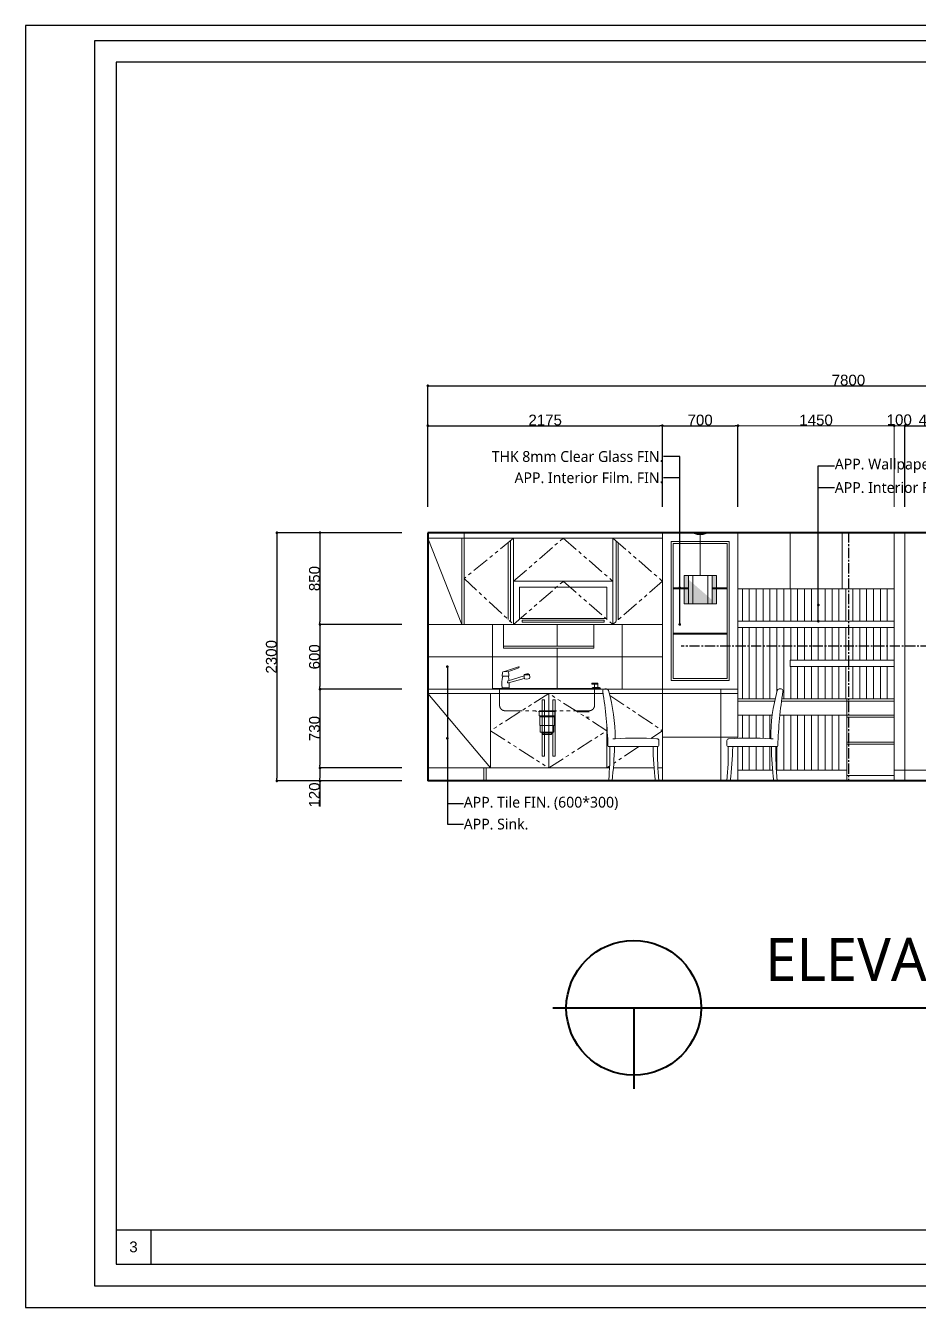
# Model space of a CAD drawing. Header units: millimetres. Extents: x 0 to 16800, y -1 to 11879.
# Drawn here: x 0 to 8288, y -1 to 11879 of the extents above; entities that cross this region are included whole.
import ezdxf
from ezdxf import colors
from ezdxf.entities.mleader import LeaderData, LeaderLine
from ezdxf.math import Vec2, Vec3

# ---------------------------------------------------------------- set-up
doc = ezdxf.new("R2010")
doc.units = ezdxf.units.MM
doc.header["$LTSCALE"] = 5
doc.linetypes.add('CENTER2', pattern=[28.575, 19.05, -3.175, 3.175, -3.175])
doc.linetypes.add('PHANTOM', pattern=[63.5, 31.75, -6.35, 6.35, -6.35, 6.35, -6.35])
for name, color, linetype, lineweight in [('가구', 4, 'Continuous', 20), ('가상선', 6, 'PHANTOM', 20), ('도면명', 3, 'Continuous', 40), ('문자', 3, 'Continuous', 25), ('벽체선', 2, 'Continuous', 40), ('치수', 7, 'Continuous', 20), ('타일', 5, 'Continuous', 9)]:
    doc.layers.add(name, color=color, linetype=linetype, lineweight=lineweight)
doc.layers.add('틀', color=7, linetype='Continuous')
doc.styles.add('h1', font='malgun.ttf', dxfattribs={"height": 100})
doc.styles.add('H2', font='malgun.ttf')
doc.styles.get("Standard").update_dxf_attribs({"font": 'arial.ttf'})
doc.dimstyles.new('h1', dxfattribs={"dimtxt": 100, "dimasz": 25, "dimexe": 1.25, "dimexo": 240, "dimtad": 1, "dimtxsty": 'Standard', "dimblk": 'DOT', "dimcen": 2.5, "dimadec": 0, "dimazin": 0, "dimtfac": 1, "dimtmove": 0, "dimatfit": 3, "dimfxl": 1, "dimarcsym": 0})

# ---------------------------------------------------------------- blocks, each defined once
blk = doc.blocks.new('_Dot')
at = {"color": 0, "linetype": 'ByBlock', "lineweight": -2}
blk.add_line((-0.5, 0), (-1, 0), dxfattribs=at)
at = {"color": 0, "linetype": 'ByBlock', "const_width": 0.5}
blk.add_lwpolyline([(-0.25, 0, 1), (0.25, 0, 1)], format="xyb", close=True, dxfattribs=at)
blk = doc.blocks.new('*D2')
at = {"layer": 'Defpoints', "color": 0, "transparency": 16777216}
for p in [(11530, 8541), (3730, 7179), (11530, 7179)]:
    blk.add_point(p, dxfattribs=at)
at = {"layer": '치수', "color": 0, "lineweight": -2, "transparency": 16777216}
for p, q in [((3730, 7419), (3730, 8543)), ((3755, 8541), (11505, 8541)), ((11530, 7419), (11530, 8543))]:
    blk.add_line(p, q, dxfattribs=at)
at = {"layer": '치수', "color": 0, "lineweight": -2, "transparency": 16777216, "xscale": 25, "yscale": 25, "zscale": 25, "rotation": 180}
blk.add_blockref('_Dot', (3730, 8541), dxfattribs=at)
at = {"layer": '치수', "color": 0, "lineweight": -2, "transparency": 16777216, "xscale": 25, "yscale": 25, "zscale": 25}
blk.add_blockref('_Dot', (11530, 8541), dxfattribs=at)
at = {"layer": '치수', "color": 0, "transparency": 16777216, "insert": (7630, 8593), "char_height": 100, "attachment_point": 5}
blk.add_mtext('7800', dxfattribs=at)
blk = doc.blocks.new('*D3')
at = {"layer": 'Defpoints', "color": 0, "transparency": 16777216}
for p in [(5905, 8171), (3730, 7179), (5905, 7179)]:
    blk.add_point(p, dxfattribs=at)
at = {"layer": '치수', "color": 0, "lineweight": -2, "transparency": 16777216}
for p, q in [((3730, 7419), (3730, 8173)), ((3755, 8171), (5880, 8171)), ((5905, 7419), (5905, 8173))]:
    blk.add_line(p, q, dxfattribs=at)
at = {"layer": '치수', "color": 0, "lineweight": -2, "transparency": 16777216, "xscale": 25, "yscale": 25, "zscale": 25, "rotation": 180}
blk.add_blockref('_Dot', (3730, 8171), dxfattribs=at)
at = {"layer": '치수', "color": 0, "lineweight": -2, "transparency": 16777216, "xscale": 25, "yscale": 25, "zscale": 25}
blk.add_blockref('_Dot', (5905, 8171), dxfattribs=at)
at = {"layer": '치수', "color": 0, "transparency": 16777216, "insert": (4818, 8223), "char_height": 100, "attachment_point": 5}
blk.add_mtext('2175', dxfattribs=at)
blk = doc.blocks.new('*D4')
at = {"layer": 'Defpoints', "color": 0, "transparency": 16777216}
for p in [(6605, 8171), (5905, 7179), (6605, 7179)]:
    blk.add_point(p, dxfattribs=at)
at = {"layer": '치수', "color": 0, "lineweight": -2, "transparency": 16777216}
for p, q in [((5905, 7419), (5905, 8173)), ((5930, 8171), (6580, 8171)), ((6605, 7419), (6605, 8173))]:
    blk.add_line(p, q, dxfattribs=at)
at = {"layer": '치수', "color": 0, "lineweight": -2, "transparency": 16777216, "xscale": 25, "yscale": 25, "zscale": 25, "rotation": 180}
blk.add_blockref('_Dot', (5905, 8171), dxfattribs=at)
at = {"layer": '치수', "color": 0, "lineweight": -2, "transparency": 16777216, "xscale": 25, "yscale": 25, "zscale": 25}
blk.add_blockref('_Dot', (6605, 8171), dxfattribs=at)
at = {"layer": '치수', "color": 0, "transparency": 16777216, "insert": (6255, 8223), "char_height": 100, "attachment_point": 5}
blk.add_mtext('700', dxfattribs=at)
blk = doc.blocks.new('*D6')
at = {"layer": 'Defpoints', "color": 0, "transparency": 16777216}
for p in [(8642, 8171), (8154, 7179), (8642, 7179)]:
    blk.add_point(p, dxfattribs=at)
at = {"layer": '치수', "color": 0, "lineweight": -2, "transparency": 16777216}
for p, q in [((8154, 7419), (8154, 8173)), ((8179, 8171), (8617, 8171)), ((8642, 7419), (8642, 8173))]:
    blk.add_line(p, q, dxfattribs=at)
at = {"layer": '치수', "color": 0, "lineweight": -2, "transparency": 16777216, "xscale": 25, "yscale": 25, "zscale": 25, "rotation": 180}
blk.add_blockref('_Dot', (8154, 8171), dxfattribs=at)
at = {"layer": '치수', "color": 0, "lineweight": -2, "transparency": 16777216, "xscale": 25, "yscale": 25, "zscale": 25}
blk.add_blockref('_Dot', (8642, 8171), dxfattribs=at)
at = {"layer": '치수', "color": 0, "transparency": 16777216, "insert": (8398, 8223), "char_height": 100, "attachment_point": 5}
blk.add_mtext('488', dxfattribs=at)
blk = doc.blocks.new('*D8')
at = {"layer": 'Defpoints', "color": 0, "transparency": 16777216}
for p in [(3730, 7179), (2330, 4879), (3730, 4879)]:
    blk.add_point(p, dxfattribs=at)
at = {"layer": '치수', "color": 0, "lineweight": -2, "transparency": 16777216}
for p, q in [((3490, 7179), (2329, 7179)), ((2330, 7154), (2330, 4904)), ((3490, 4879), (2329, 4879))]:
    blk.add_line(p, q, dxfattribs=at)
at = {"layer": '치수', "color": 0, "lineweight": -2, "transparency": 16777216, "xscale": 25, "yscale": 25, "zscale": 25}
for p, rotation in [((2330, 7179), 90), ((2330, 4879), 270)]:
    blk.add_blockref('_Dot', p, dxfattribs=dict(at, rotation=rotation))
at = {"layer": '치수', "color": 0, "transparency": 16777216, "insert": (2279, 6029), "char_height": 100, "attachment_point": 5, "rotation": 90}
blk.add_mtext('2300', dxfattribs=at)
blk = doc.blocks.new('*D9')
at = {"layer": 'Defpoints', "color": 0, "transparency": 16777216}
for p in [(3730, 7179), (2730, 6329), (3730, 6329)]:
    blk.add_point(p, dxfattribs=at)
at = {"layer": '치수', "color": 0, "lineweight": -2, "transparency": 16777216}
for p, q in [((3490, 7179), (2729, 7179)), ((2730, 7154), (2730, 6354)), ((3490, 6329), (2729, 6329))]:
    blk.add_line(p, q, dxfattribs=at)
at = {"layer": '치수', "color": 0, "lineweight": -2, "transparency": 16777216, "xscale": 25, "yscale": 25, "zscale": 25}
for p, rotation in [((2730, 7179), 90), ((2730, 6329), 270)]:
    blk.add_blockref('_Dot', p, dxfattribs=dict(at, rotation=rotation))
at = {"layer": '치수', "color": 0, "transparency": 16777216, "insert": (2679, 6754), "char_height": 100, "attachment_point": 5, "rotation": 90}
blk.add_mtext('850', dxfattribs=at)
blk = doc.blocks.new('*D10')
at = {"layer": 'Defpoints', "color": 0, "transparency": 16777216}
for p in [(3730, 6329), (2730, 5729), (3730, 5729)]:
    blk.add_point(p, dxfattribs=at)
at = {"layer": '치수', "color": 0, "lineweight": -2, "transparency": 16777216}
for p, q in [((3490, 6329), (2729, 6329)), ((2730, 6304), (2730, 5754)), ((3490, 5729), (2729, 5729))]:
    blk.add_line(p, q, dxfattribs=at)
at = {"layer": '치수', "color": 0, "lineweight": -2, "transparency": 16777216, "xscale": 25, "yscale": 25, "zscale": 25}
for p, rotation in [((2730, 6329), 90), ((2730, 5729), 270)]:
    blk.add_blockref('_Dot', p, dxfattribs=dict(at, rotation=rotation))
at = {"layer": '치수', "color": 0, "transparency": 16777216, "insert": (2679, 6029), "char_height": 100, "attachment_point": 5, "rotation": 90}
blk.add_mtext('600', dxfattribs=at)
blk = doc.blocks.new('*D11')
at = {"layer": 'Defpoints', "color": 0, "transparency": 16777216}
for p in [(3730, 5729), (2730, 4999), (3730, 4999)]:
    blk.add_point(p, dxfattribs=at)
at = {"layer": '치수', "color": 0, "lineweight": -2, "transparency": 16777216}
for p, q in [((3490, 5729), (2729, 5729)), ((2730, 5704), (2730, 5024)), ((3490, 4999), (2729, 4999))]:
    blk.add_line(p, q, dxfattribs=at)
at = {"layer": '치수', "color": 0, "lineweight": -2, "transparency": 16777216, "xscale": 25, "yscale": 25, "zscale": 25}
for p, rotation in [((2730, 5729), 90), ((2730, 4999), 270)]:
    blk.add_blockref('_Dot', p, dxfattribs=dict(at, rotation=rotation))
at = {"layer": '치수', "color": 0, "transparency": 16777216, "insert": (2679, 5364), "char_height": 100, "attachment_point": 5, "rotation": 90}
blk.add_mtext('730', dxfattribs=at)
blk = doc.blocks.new('*D12')
at = {"layer": 'Defpoints', "color": 0, "transparency": 16777216}
for p in [(3730, 4999), (2730, 4879), (3730, 4879)]:
    blk.add_point(p, dxfattribs=at)
at = {"layer": '치수', "color": 0, "lineweight": -2, "transparency": 16777216}
for p, q in [((3490, 4999), (2729, 4999)), ((3490, 4879), (2729, 4879)), ((2730, 4974), (2730, 4904)), ((2730, 4879), (2730, 4642))]:
    blk.add_line(p, q, dxfattribs=at)
at = {"layer": '치수', "color": 0, "lineweight": -2, "transparency": 16777216, "xscale": 25, "yscale": 25, "zscale": 25}
for p, rotation in [((2730, 4999), 90), ((2730, 4879), 270)]:
    blk.add_blockref('_Dot', p, dxfattribs=dict(at, rotation=rotation))
at = {"layer": '치수', "color": 0, "transparency": 16777216, "insert": (2679, 4748), "char_height": 100, "attachment_point": 5, "rotation": 90}
blk.add_mtext('120', dxfattribs=at)
blk = doc.blocks.new('*U23')
at = {"layer": '문자', "color": 0, "linetype": 'CENTER2', "transparency": 16777216}
blk.add_line((2657.5, 0), (-2657.5, 0), dxfattribs=at)
blk = doc.blocks.new('*U24')
at = {"layer": '문자', "color": 0, "linetype": 'CENTER2', "transparency": 16777216}
blk.add_line((0, 1153.5), (0, -1153.5), dxfattribs=at)

msp = doc.modelspace()

# ---------------------------------------------------------------- hatches: boundary and pattern name
at = {"layer": '가구'}
h = msp.add_hatch(color=256, dxfattribs=at)
h.dxf.hatch_style = 1
edge = h.paths.add_edge_path(flags=17)
edge.add_line((6105.705, 6781.274), (6145.705, 6781.274))
edge = h.paths.add_edge_path(flags=17)
edge.add_line((6145.705, 6521.274), (6145.705, 6781.274))
h.paths.add_polyline_path([(6145.705, 6521.274), (6145.705, 6781.274)], flags=16)
edge = h.paths.add_edge_path()
edge.add_line((6145.705, 6521.274), (6145.705, 6781.274))
edge.add_line((6145.705, 6521.274), (6145.705, 6781.274))
edge.add_line((6105.705, 6521.274), (6105.705, 6781.274))
edge.add_line((6405.705, 6521.274), (6365.705, 6521.274))
edge.add_line((6145.705, 6521.274), (6145.705, 6781.274))
edge.add_line((6105.705, 6781.274), (6145.705, 6781.274))
h = msp.add_hatch(color=256, dxfattribs=at)
h.dxf.hatch_style = 1
h.paths.add_polyline_path([(6105.705, 6781.274), (6145.705, 6781.274), (6145.705, 6521.274), (6105.705, 6521.274)])
h = msp.add_hatch(color=256, dxfattribs=at)
h.dxf.hatch_style = 1
h.paths.add_polyline_path([(6405.705, 6521.274), (6365.705, 6521.274), (6365.705, 6781.274), (6405.705, 6781.274)])

# ---------------------------------------------------------------- linework, layer by layer
for p, q in [((3730.438, 7129.274), (4045.438, 6329.274)), ((5905.438, 7129.274), (3730.438, 7129.274)), ((4045.438, 7129.274), (4045.438, 6329.274)), ((4065.438, 7179.274), (4065.438, 6329.274)), ((4525.438, 7129.274), (4525.438, 6329.274)), ((5445.438, 7129.274), (5445.438, 6329.274)), ((5905.438, 7179.274), (5905.438, 4879.274)), ((6200.705, 7179.274), (6310.705, 7179.274)), ((6200.705, 7171.274), (6200.705, 7179.274)), ((6310.705, 7171.274), (6200.705, 7171.274)), ((6255.705, 7161.274), (6255.705, 6781.274)), ((6310.705, 7179.274), (6310.705, 7171.274)), ((6605.438, 7179.274), (6605.438, 5274.218)), ((7088.438, 7179.274), (7088.438, 6659.274)), ((7571.438, 7179.274), (7571.438, 6659.274)), ((8054.438, 7179.274), (8054.438, 4879.274)), ((8154.438, 7179.274), (8154.438, 4879.274)), ((4475.438, 7088.514), (4475.438, 6375.47)), ((4495.438, 7104.818), (4495.438, 6356.992)), ((5475.438, 7103.187), (5475.438, 6355.361)), ((5495.438, 7085.796), (5495.438, 6372.753)), ((6525.438, 7099.274), (5985.438, 7099.274)), ((5985.438, 7099.274), (5985.438, 5809.274)), ((6505.438, 7079.274), (6005.438, 7079.274)), ((6005.438, 7079.274), (6005.438, 5829.274)), ((6505.438, 7079.274), (6505.438, 5829.274)), ((6525.438, 7099.274), (6525.438, 5809.274)), ((6105.705, 6521.274), (6105.705, 6781.274)), ((6105.705, 6781.274), (6145.705, 6781.274)), ((6145.705, 6521.274), (6145.705, 6781.274)), ((6145.705, 6781.274), (6185.705, 6781.274)), ((6185.705, 6521.274), (6185.705, 6781.274)), ((6185.705, 6781.274), (6255.705, 6781.274)), ((6255.705, 6781.274), (6325.705, 6781.274)), ((6325.705, 6781.274), (6325.705, 6521.274)), ((6325.705, 6781.274), (6365.705, 6781.274)), ((6365.705, 6781.274), (6365.705, 6521.274)), ((6365.705, 6781.274), (6405.705, 6781.274)), ((6405.705, 6781.274), (6405.705, 6521.274)), ((5445.438, 6729.274), (4525.438, 6729.274)), ((5390.438, 6674.274), (4580.438, 6674.274)), ((4580.438, 6674.274), (4580.438, 6384.274)), ((5390.438, 6674.274), (5390.438, 6384.274)), ((6145.705, 6669.274), (6005.438, 6669.274)), ((6145.705, 6659.274), (6005.438, 6659.274)), ((6505.438, 6669.274), (6365.705, 6669.274)), ((6505.438, 6659.274), (6365.705, 6659.274)), ((8054.438, 6659.274), (6605.438, 6659.274)), ((6145.705, 6521.274), (6105.705, 6521.274)), ((6185.705, 6521.274), (6145.705, 6521.274)), ((6325.705, 6521.274), (6185.705, 6521.274)), ((6365.705, 6521.274), (6325.705, 6521.274)), ((6405.705, 6521.274), (6365.705, 6521.274)), ((5905.438, 6329.274), (3730.438, 6329.274)), ((4430.438, 6329.274), (4430.438, 6109.274)), ((5390.438, 6384.274), (4580.438, 6384.274)), ((4605.438, 6369.274), (4605.438, 6349.274)), ((5365.438, 6369.274), (4605.438, 6369.274)), ((5365.438, 6349.274), (4605.438, 6349.274)), ((5270.438, 6329.274), (5270.438, 6109.274)), ((5365.438, 6369.274), (5365.438, 6349.274)), ((8054.438, 6359.274), (6605.438, 6359.274)), ((8054.438, 6299.274), (6605.438, 6299.274)), ((8054.438, 6299.274), (8054.438, 5639.274)), ((6505.438, 6249.274), (6005.438, 6249.274)), ((6505.438, 6239.274), (6005.438, 6239.274)), ((5270.438, 6129.274), (4430.438, 6129.274)), ((5270.438, 6109.274), (4430.438, 6109.274)), ((8054.438, 5999.274), (7088.438, 5999.274)), ((7088.438, 5999.274), (7088.438, 5939.274)), ((4420.512, 5848.817), (4450.438, 5848.817)), ((4440.372, 5893.167), (4569.296, 5937.287)), ((4480.364, 5848.817), (4450.438, 5848.817)), ((4470.384, 5890.858), (4572.698, 5927.883)), ((4474.828, 5807.473), (4622.399, 5852.64)), ((4478.291, 5787.382), (4624.658, 5829.07)), ((4627.093, 5824.811), (4646.749, 5822.711)), ((4672.159, 5826.873), (4648.791, 5822.703)), ((6505.438, 5829.274), (6005.438, 5829.274)), ((8054.438, 5939.274), (7088.438, 5939.274)), ((6605.438, 5729.274), (3730.438, 5729.274)), ((4425.438, 5734.274), (4335.438, 5734.274)), ((4335.438, 5734.274), (4335.438, 5729.274)), ((4419.986, 5741.274), (4450.438, 5741.274)), ((4425.438, 5741.274), (4425.438, 5734.274)), ((4425.438, 5734.274), (4475.438, 5734.274)), ((4480.89, 5741.274), (4450.438, 5741.274)), ((4471.507, 5804.146), (4468.682, 5794.856)), ((4475.438, 5741.274), (4475.438, 5734.274)), ((4475.438, 5734.274), (5250.438, 5734.274)), ((5305.438, 5784.274), (5250.438, 5784.274)), ((5250.438, 5784.274), (5250.438, 5774.274)), ((5250.438, 5774.274), (5305.438, 5774.274)), ((5250.438, 5734.274), (5330.438, 5734.274)), ((5260.438, 5744.274), (5320.438, 5744.274)), ((5275.438, 5744.274), (5275.438, 5774.274)), ((5305.438, 5744.274), (5305.438, 5784.274)), ((5330.438, 5734.274), (5330.438, 5729.274)), ((6525.438, 5809.274), (5985.438, 5809.274)), ((6445.438, 5729.274), (6445.438, 4879.274)), ((3730.438, 5689.274), (4310.438, 4999.274)), ((5355.54, 5689.274), (3730.438, 5689.274)), ((4310.438, 5689.274), (4310.438, 4999.274)), ((4790.438, 5629.274), (4790.438, 5109.274)), ((4810.438, 5629.274), (4790.438, 5629.274)), ((4810.438, 5629.274), (4810.438, 5109.274)), ((4850.438, 5689.274), (4850.438, 4999.274)), ((4890.438, 5629.274), (4890.438, 5109.274)), ((4910.438, 5629.274), (4890.438, 5629.274)), ((4910.438, 5629.274), (4910.438, 5109.274)), ((6605.438, 5689.274), (5412.255, 5689.274)), ((6950.716, 5639.274), (6605.438, 5639.274)), ((6946.18, 5619.274), (6605.438, 5619.274)), ((8054.438, 5619.274), (7009.972, 5619.274)), ((8054.438, 5639.274), (7012.706, 5639.274)), ((7614.438, 5639.274), (7614.438, 4879.274)), ((6923.216, 5489.274), (6605.438, 5489.274)), ((8054.438, 5489.274), (6994.6, 5489.274)), ((8054.438, 5469.274), (7614.438, 5469.274)), ((5390.438, 5382.697), (5390.438, 4999.274)), ((5444.577, 5269.998), (5466.281, 5269.998)), ((6605.438, 5284.274), (5905.438, 5284.274)), ((6930.937, 5269.998), (6909.232, 5269.998)), ((8054.438, 5239.274), (7614.438, 5239.274)), ((4810.438, 5109.274), (4790.438, 5109.274)), ((4910.438, 5109.274), (4890.438, 5109.274)), ((5409.163, 5196.85), (5863.168, 5196.85)), ((6966.35, 5196.85), (6512.346, 5196.85)), ((6605.438, 5196.85), (6605.438, 4879.274)), ((8054.438, 5219.274), (7614.438, 5219.274)), ((5414.948, 4999.274), (3730.438, 4999.274)), ((4250.438, 4999.274), (4250.438, 4879.274)), ((4270.438, 4999.274), (4270.438, 4879.274)), ((5828.16, 4999.274), (5450.6, 4999.274)), ((5905.438, 4999.274), (5863.812, 4999.274)), ((6926.658, 4979.274), (6605.438, 4979.274)), ((7614.438, 4979.274), (6961.614, 4979.274)), ((8054.438, 4929.274), (7614.438, 4929.274)), ((8642.438, 4979.274), (8054.438, 4979.274))]:
    msp.add_line(p, q, dxfattribs=at)
for points in [[(5352.266, 5711.377, -0.442136877), (5370.186, 5731.073), (5387.1, 5731.073, -0.370388509), (5404.893, 5715.797)], [(7023.248, 5711.377, 0.442136877), (7005.328, 5731.073), (6988.414, 5731.073, 0.370388509), (6970.621, 5715.797)], [(5854.168, 5269.998, -0.414213562), (5872.168, 5251.998), (5872.168, 5205.85)], [(6521.346, 5269.998, 0.414213562), (6503.346, 5251.998), (6503.346, 5205.85)]]:
    msp.add_lwpolyline(points, format="xyb", dxfattribs=at)
for centre, radius, start, end in [((6255.705, 7317.524), 156.25, 249.3903071, 290.6096929), ((4732.662, 5776.662), 316.454, 166.8925904, 186.0949432), ((4420.512, 5850.817), 2, 177.7614903, 270), ((4531.819, 5846.466), 113.392, 158.1672158, 177.7614903), ((4428.417, 5887.893), 2, 113.0289796, 158.1672158), ((4449.936, 5837.269), 57.008, 89.4955505, 113.0289796), ((4450.94, 5837.269), 57.008, 66.9710204, 90.5044495), ((4472.459, 5887.893), 2, 21.8327842, 66.9710204), ((4369.057, 5846.466), 113.392, 2.2385097, 21.8327842), ((4168.214, 5776.662), 316.454, 6.0376551, 13.1074096), ((4480.364, 5850.817), 2, 270, 2.2385097), ((4571.208, 5932.661), 5.005, 287.3180032, 112.4702948), ((4723.692, 5848.352), 100.907, 171.5061603, 192.2804382), ((4644.722, 5815.37), 47.236, 85.374866, 116.7899904), ((4625.748, 5862.512), 2, 113.0289796, 158.1672158), ((4657.899, 5811.177), 62.549, 100.3825899, 121.7705133), ((4627.093, 5826.811), 2, 177.7614903, 270), ((4647.769, 5862.767), 10, 83.4376572, 96.5623428), ((4647.813, 5832.655), 10, 263.8938563, 275.6110429), ((4652.269, 5815.054), 47.69, 64.218387, 96.3335342), ((4642.068, 5813.202), 59.891, 61.5790168, 83.4376572), ((4669.79, 5864.034), 2, 21.8327842, 66.9710204), ((4576.465, 5840.106), 98.327, 353.4860974, 14.5318698), ((4672.159, 5828.873), 2, 270, 2.2385097), ((4419.986, 5743.274), 2, 186.0949432, 270), ((4477.105, 5795.77), 8.472, 186.1979674, 278.0513637), ((4476.291, 5802.692), 5, 107.0177152, 163.0875578), ((4480.89, 5743.274), 2, 270, 353.9050568), ((4168.214, 5776.662), 316.454, 353.9050568, 2.2587436), ((5260.438, 5734.274), 10, 90, 180), ((5320.438, 5734.274), 10, 0, 90), ((1239.509, 5065.463), 4163.034, 1.9208324, 8.8950802), ((3883.145, 5279.12), 1583.163, 359.6698715, 16.0112476), ((8492.369, 5279.12), 1583.163, 163.9887524, 180.3301285), ((11136.005, 5065.463), 4163.034, 171.1049198, 178.0791676), ((5660.225, 2245.305), 3030.905, 86.3312159, 93.6687841), ((6715.289, 2245.305), 3030.905, 86.3312159, 93.6687841), ((5409.163, 5205.85), 9, 185.4079563, 270), ((2498.468, 5142.073), 2919.973, 354.8363762, 1.0749064), ((2541.535, 5242.957), 2919.253, 352.8434555, 359.0827556), ((8737.224, 5242.957), 2919.253, 180.9172444, 187.1565445), ((8780.291, 5142.073), 2919.973, 178.9250936, 185.1636238), ((5863.168, 5205.85), 9, 270, 0), ((6512.346, 5205.85), 9, 180, 270), ((3595.222, 5142.073), 2919.973, 354.8363762, 1.0749064), ((3638.29, 5242.957), 2919.253, 352.8434555, 359.0827556), ((9833.978, 5242.957), 2919.253, 180.9172444, 187.1565445), ((9877.045, 5142.073), 2919.973, 178.9250936, 185.1636238), ((6966.35, 5205.85), 9, 270, 354.5920437)]:
    msp.add_arc(centre, radius, start, end, dxfattribs=at)
at = {"layer": '가상선'}
for p, q in [((4525.438, 7129.274), (4065.438, 6754.274)), ((4525.438, 6729.274), (4985.438, 7129.274)), ((4985.438, 7129.274), (5445.438, 6729.274)), ((5445.438, 7129.274), (5905.438, 6729.274)), ((4065.438, 6754.274), (4525.438, 6329.274)), ((4525.438, 6329.274), (4985.438, 6729.274)), ((4985.438, 6729.274), (5445.438, 6329.274)), ((5905.438, 6729.274), (5445.438, 6329.274)), ((4395.438, 5729.274), (4395.438, 5579.274)), ((5275.438, 5579.274), (5275.438, 5729.274)), ((4850.438, 5689.274), (4310.438, 5344.274)), ((5390.438, 5344.274), (4850.438, 5689.274)), ((5416.9, 5671.548), (5905.438, 5344.274)), ((4445.438, 5529.274), (5225.438, 5529.274)), ((4735.438, 5529.274), (4735.438, 5519.274)), ((4755.438, 5521.274), (4915.438, 5521.274)), ((4763.438, 5521.274), (4763.438, 5481.274)), ((4763.438, 5481.274), (4907.438, 5481.274)), ((4767.438, 5481.274), (4767.438, 5393.274)), ((4767.438, 5473.274), (4903.438, 5473.274)), ((4903.438, 5481.274), (4903.438, 5393.274)), ((4907.438, 5521.274), (4907.438, 5481.274)), ((4915.438, 5529.274), (4915.438, 5521.274)), ((5116.525, 5519.274), (5225.438, 5519.274)), ((5194.786, 5469.274), (5225.438, 5469.274)), ((4767.438, 5393.274), (4903.438, 5393.274)), ((4771.438, 5393.274), (4771.438, 5329.274)), ((4899.438, 5393.274), (4899.438, 5329.274)), ((4310.438, 5344.274), (4850.438, 4999.274)), ((4771.438, 5329.274), (4899.438, 5329.274)), ((4787.438, 5329.274), (4787.438, 5321.274)), ((4787.438, 5321.274), (4883.438, 5321.274)), ((4795.438, 5321.274), (4795.438, 5309.274)), ((4795.438, 5309.274), (4875.438, 5309.274)), ((4850.438, 4999.274), (5390.438, 5344.274)), ((4875.438, 5321.274), (4875.438, 5309.274)), ((4883.438, 5329.274), (4883.438, 5321.274)), ((5905.438, 5344.274), (5799.083, 5273.027)), ((5685.37, 5196.85), (5453.846, 5041.752)), ((5415.728, 5016.216), (5390.438, 4999.274))]:
    msp.add_line(p, q, dxfattribs=at)
for centre, start, end in [((4445.438, 5579.274), 180, 270), ((5225.438, 5579.274), 270, 0)]:
    msp.add_arc(centre, 50, start, end, dxfattribs=at)
at = {"layer": '도면명'}
for p, q in [((4888.929, 2775.724), (10549.255, 2775.724)), ((5638.929, 2775.724), (5638.929, 2025.724))]:
    msp.add_line(p, q, dxfattribs=at)
msp.add_circle((5638.929, 2775.724), 625, dxfattribs=at)
at = {"layer": '문자'}
msp.add_line((6065.781, 6354.274), (6065.781, 7884.767), dxfattribs=at)
at = {"layer": '벽체선'}
for p, q in [((3730.438, 7179.274), (3730.438, 4879.274)), ((8642.438, 7179.274), (3730.438, 7179.274)), ((11530.438, 4879.274), (3730.438, 4879.274))]:
    msp.add_line(p, q, dxfattribs=at)
at = {"layer": '치수'}
for p, q in [((6605.438, 7419.274), (6605.438, 8172.533)), ((6630.438, 8171.283), (8029.438, 8171.283)), ((8054.438, 7419.274), (8054.438, 8172.533)), ((8054.438, 7419.274), (8054.438, 8172.533)), ((8079.438, 8171.283), (8129.438, 8171.283)), ((8154.438, 7419.274), (8154.438, 8172.533)), ((8154.438, 8171.283), (8391.875, 8171.283))]:
    msp.add_line(p, q, dxfattribs=at)
at = {"layer": '타일'}
for p, q in [((6646.438, 6659.274), (6646.438, 6359.274)), ((6710.438, 6659.274), (6710.438, 6359.274)), ((6774.438, 6659.274), (6774.438, 6359.274)), ((6838.438, 6659.274), (6838.438, 6359.274)), ((6902.438, 6659.274), (6902.438, 6359.274)), ((6966.438, 6659.274), (6966.438, 6359.274)), ((7030.438, 6659.274), (7030.438, 6359.274)), ((7094.438, 6659.274), (7094.438, 6359.274)), ((7158.438, 6659.274), (7158.438, 6359.274)), ((7222.438, 6659.274), (7222.438, 6359.274)), ((7286.438, 6659.274), (7286.438, 6359.274)), ((7350.438, 6659.274), (7350.438, 6359.274)), ((7414.438, 6659.274), (7414.438, 6359.274)), ((7478.438, 6659.274), (7478.438, 6359.274)), ((7542.438, 6659.274), (7542.438, 6359.274)), ((7606.438, 6659.274), (7606.438, 6359.274)), ((7670.438, 6659.274), (7670.438, 6359.274)), ((7734.438, 6659.274), (7734.438, 6359.274)), ((7798.438, 6659.274), (7798.438, 6359.274)), ((7862.438, 6659.274), (7862.438, 6359.274)), ((7926.438, 6659.274), (7926.438, 6359.274)), ((7990.438, 6659.274), (7990.438, 6359.274)), ((4330.438, 6329.274), (4330.438, 5729.274)), ((4930.438, 6329.274), (4930.438, 6129.274)), ((5530.438, 6329.274), (5530.438, 5729.274)), ((6646.438, 6299.274), (6646.438, 5639.274)), ((6710.438, 6299.274), (6710.438, 5639.274)), ((6774.438, 6299.274), (6774.438, 5639.274)), ((6838.438, 6299.274), (6838.438, 5639.274)), ((6902.438, 6299.274), (6902.438, 5639.274)), ((6966.438, 6299.274), (6966.438, 5700.948)), ((7030.438, 6299.274), (7030.438, 5639.274)), ((7094.438, 6299.274), (7094.438, 5999.274)), ((7158.438, 6299.274), (7158.438, 5999.274)), ((7222.438, 6299.274), (7222.438, 5999.274)), ((7286.438, 6299.274), (7286.438, 5999.274)), ((7350.438, 6299.274), (7350.438, 5999.274)), ((7414.438, 6299.274), (7414.438, 5999.274)), ((7478.438, 6299.274), (7478.438, 5999.274)), ((7542.438, 6299.274), (7542.438, 5999.274)), ((7606.438, 6299.274), (7606.438, 5999.274)), ((7670.438, 6299.274), (7670.438, 5999.274)), ((7734.438, 6299.274), (7734.438, 5999.274)), ((7798.438, 6299.274), (7798.438, 5999.274)), ((7862.438, 6299.274), (7862.438, 5999.274)), ((7926.438, 6299.274), (7926.438, 5999.274)), ((7990.438, 6299.274), (7990.438, 5999.274)), ((4930.438, 6109.274), (4930.438, 5729.274)), ((5905.438, 6029.274), (3730.438, 6029.274)), ((7094.438, 5939.274), (7094.438, 5639.274)), ((7158.438, 5939.274), (7158.438, 5639.274)), ((7222.438, 5939.274), (7222.438, 5639.274)), ((7286.438, 5939.274), (7286.438, 5639.274)), ((7350.438, 5939.274), (7350.438, 5639.274)), ((7414.438, 5939.274), (7414.438, 5639.274)), ((7478.438, 5939.274), (7478.438, 5639.274)), ((7542.438, 5939.274), (7542.438, 5639.274)), ((7606.438, 5939.274), (7606.438, 5639.274)), ((7670.438, 5939.274), (7670.438, 5639.274)), ((7734.438, 5939.274), (7734.438, 5639.274)), ((7798.438, 5939.274), (7798.438, 5639.274)), ((7862.438, 5939.274), (7862.438, 5639.274)), ((7926.438, 5939.274), (7926.438, 5639.274)), ((7990.438, 5939.274), (7990.438, 5639.274)), ((6646.438, 5489.274), (6646.438, 5275.427)), ((6710.438, 5489.274), (6710.438, 5276.205)), ((6774.438, 5489.274), (6774.438, 5275.632)), ((6838.438, 5489.274), (6838.438, 5273.706)), ((6902.438, 5489.274), (6902.438, 5270.426)), ((7030.438, 5489.274), (7030.438, 4979.274)), ((7094.438, 5489.274), (7094.438, 4979.274)), ((7158.438, 5489.274), (7158.438, 4979.274)), ((7222.438, 5489.274), (7222.438, 4979.274)), ((7286.438, 5489.274), (7286.438, 4979.274)), ((7350.438, 5489.274), (7350.438, 4979.274)), ((7414.438, 5489.274), (7414.438, 4979.274)), ((7478.438, 5489.274), (7478.438, 4979.274)), ((7542.438, 5489.274), (7542.438, 4979.274)), ((6646.438, 5196.85), (6646.438, 4979.274)), ((6710.438, 5196.85), (6710.438, 4979.274)), ((6774.438, 5196.85), (6774.438, 4979.274)), ((6838.438, 5196.85), (6838.438, 4979.274)), ((6902.438, 5196.85), (6902.438, 4979.274)), ((6966.438, 5196.851), (6966.438, 4979.274))]:
    msp.add_line(p, q, dxfattribs=at)
at = {"layer": '틀'}
for p, q in [((16800.438, 11879.274), (0.438, 11879.274)), ((0.438, 11879.274), (0.438, -0.726)), ((16200.438, 11739.274), (640.438, 11739.274)), ((640.438, 11739.274), (640.438, 199.274)), ((16000.438, 11539.274), (840.438, 11539.274)), ((840.438, 11539.274), (840.438, 399.274)), ((840.438, 719.274), (14420.438, 719.274)), ((1160.438, 719.274), (1160.438, 399.274)), ((840.438, 399.274), (16000.438, 399.274)), ((640.438, 199.274), (16200.438, 199.274)), ((0.438, -0.726), (16800.438, -0.726))]:
    msp.add_line(p, q, dxfattribs=at)

# ---------------------------------------------------------------- block references
at = {"layer": '문자', "linetype": 'CENTER2'}
for name, p in [('*U24', (7630.438, 6029.274)), ('*U23', (8736.438, 6129.274))]:
    msp.add_blockref(name, p, dxfattribs=at)
at = {"layer": '치수', "xscale": 25, "yscale": 25, "zscale": 25, "rotation": 180}
for p in [(6605.438, 8171.283), (8054.438, 8171.283)]:
    msp.add_blockref('_Dot', p, dxfattribs=at)
at = {"layer": '치수', "xscale": 25, "yscale": 25, "zscale": 25}
for p in [(8054.438, 8171.283), (8154.438, 8171.283)]:
    msp.add_blockref('_Dot', p, dxfattribs=at)

# ---------------------------------------------------------------- texts
at = {"layer": '도면명', "linetype": 'Continuous', "ltscale": 0.5, "insert": (6858.689, 3423.321), "char_height": 400, "attachment_point": 1, "style": 'H2'}
msp.add_mtext_dynamic_manual_height_columns('ELEVATION A.', width=3551.83162, gutter_width=15, heights=[0], dxfattribs=at)
at = {"layer": '치수', "char_height": 100, "attachment_point": 5}
for s, insert in [('1450', (7329.938, 8222.965)), ('100', (8101.274, 8225.119))]:
    msp.add_mtext(s, dxfattribs=dict(at, insert=insert))
at = {"layer": '틀', "insert": (1000.438, 559.274), "char_height": 100, "attachment_point": 5}
msp.add_mtext_dynamic_manual_height_columns('3', width=320, gutter_width=500, heights=[316.868], dxfattribs=at)

# ---------------------------------------------------------------- dimensions: what is measured, and where the dimension line sits
at = {"layer": '치수'}
for base, p1, p2, picture, middle in [((11530.438, 8541.334), (3730.438, 7179.274), (11530.438, 7179.274), '*D2', (7630.438, 8593.017)), ((5905.438, 8171.283), (3730.438, 7179.274), (5905.438, 7179.274), '*D3', (4817.938, 8222.965)), ((6605.438, 8171.283), (5905.438, 7179.274), (6605.438, 7179.274), '*D4', (6255.438, 8222.965)), ((8642.438, 8171.283), (8154.438, 7179.274), (8642.438, 7179.274), '*D6', (8398.438, 8222.965))]:
    dim = msp.add_linear_dim(base=base, p1=p1, p2=p2, dimstyle='h1', dxfattribs=at)
    dim.commit()
    dim.dimension.update_dxf_attribs({"geometry": picture, "text_midpoint": middle})
for base, p1, p2, picture, middle in [((2330.438, 4879.274), (3730.438, 7179.274), (3730.438, 4879.274), '*D8', (2278.721, 6029.274)), ((2730.478, 6329.274), (3730.438, 7179.274), (3730.438, 6329.274), '*D9', (2678.795, 6754.274)), ((2730.478, 5729.274), (3730.438, 6329.274), (3730.438, 5729.274), '*D10', (2678.795, 6029.274)), ((2730.478, 4999.274), (3730.438, 5729.274), (3730.438, 4999.274), '*D11', (2678.761, 5364.274)), ((2730.478, 4879.274), (3730.438, 4999.274), (3730.438, 4879.274), '*D12', (2678.795, 4748.056))]:
    dim = msp.add_linear_dim(base=base, p1=p1, p2=p2, angle=90, dimstyle='h1', dxfattribs=at)
    dim.commit()
    dim.dimension.update_dxf_attribs({"geometry": picture, "text_midpoint": middle})

# ---------------------------------------------------------------- leaders
at = {"layer": '문자'}
ml = msp.add_multileader_mtext('Standard', dxfattribs=at)
ml.set_content('THK 8mm Clear Glass FIN.', color=256, style='h1')
ml.set_leader_properties()
ml.set_arrow_properties(name='DOT')
ml.build(insert=Vec2(0, 0))
ml.multileader.update_dxf_attribs({"arrow_head_size": 25})
ctx = ml.context
ctx.base_point, ctx.char_height, ctx.arrow_head_size, ctx.plane_origin = Vec3(4260.681, 7884.767), 100, 25, Vec3(6065.781, 6669.274)
ctx.text_align_type = 2
notes = []
notes.append((ctx, [(0, (1, 1, 0), (6065.781, 7884.767), (-1, 0), 150.353, [(0, [(6065.781, 6669.274)], 0, [])])]))
ctx.mtext.insert, ctx.mtext.alignment, ctx.mtext.flow_direction = Vec3(5913.428, 7935.616), 3, 5
ml = msp.add_multileader_mtext('Standard', dxfattribs=at)
ml.set_content('APP. Wallpaper FIN.', color=256, style='h1')
ml.set_leader_properties()
ml.set_arrow_properties(name='DOT')
ml.build(insert=Vec2(0, 0))
ml.multileader.update_dxf_attribs({"arrow_head_size": 25})
ctx = ml.context
ctx.base_point, ctx.char_height, ctx.arrow_head_size, ctx.plane_origin = Vec3(7501.399, 7799.274), 100, 25, Vec3(7350.438, 6509.274)
notes.append((ctx, [(0, (1, 1, 0), (7350.438, 7799.274), (1, 0), 150.961, [(0, [(7350.438, 6509.274)], 0, [])])]))
ctx.mtext.insert, ctx.mtext.flow_direction = Vec3(7503.399, 7865.715), 5
ml = msp.add_multileader_mtext('Standard', dxfattribs=at)
ml.set_content('APP. Interior Film. FIN.', color=256, style='h1')
ml.set_leader_properties()
ml.set_arrow_properties(name='DOT')
ml.build(insert=Vec2(0, 0))
ml.multileader.update_dxf_attribs({"arrow_head_size": 25})
ctx = ml.context
ctx.base_point, ctx.char_height, ctx.arrow_head_size, ctx.plane_origin = Vec3(4502.325, 7688.19), 100, 25, Vec3(6065.781, 6329.274)
ctx.text_align_type = 2
notes.append((ctx, [(0, (1, 1, 0), (6065.781, 7688.19), (-1, 0), 150.353, [(0, [(6065.781, 6329.274)], 0, [])])]))
ctx.mtext.insert, ctx.mtext.alignment, ctx.mtext.flow_direction = Vec3(5913.428, 7739.04), 3, 5
ml = msp.add_multileader_mtext('Standard', dxfattribs=at)
ml.set_content('APP. Interior Film FIN.', color=256, style='h1')
ml.set_leader_properties()
ml.set_arrow_properties(name='DOT')
ml.build(insert=Vec2(0, 0))
ml.multileader.update_dxf_attribs({"arrow_head_size": 25})
ctx = ml.context
ctx.base_point, ctx.char_height, ctx.arrow_head_size, ctx.plane_origin = Vec3(7501.399, 7597.276), 100, 25, Vec3(7350.438, 6359.274)
notes.append((ctx, [(0, (1, 1, 0), (7350.438, 7597.276), (1, 0), 150.961, [(0, [(7350.438, 6359.274)], 0, [])])]))
ctx.mtext.insert, ctx.mtext.flow_direction = Vec3(7503.399, 7648.126), 5
ml = msp.add_multileader_mtext('Standard', dxfattribs=at)
ml.set_content('APP. Tile FIN. (600*300)', color=256, style='h1')
ml.set_leader_properties()
ml.set_arrow_properties(name='DOT')
ml.build(insert=Vec2(0, 0))
ml.multileader.update_dxf_attribs({"arrow_head_size": 25})
ctx = ml.context
ctx.base_point, ctx.char_height, ctx.arrow_head_size, ctx.plane_origin = Vec3(4060.999, 4670.022), 100, 25, Vec3(3910.999, 5937.925)
notes.append((ctx, [(0, (1, 1, 0), (3910.999, 4670.022), (1, 0), 150, [(0, [(3910.999, 5937.925)], 0, [])])]))
ctx.mtext.insert, ctx.mtext.flow_direction = Vec3(4062.999, 4731.367), 5
ml = msp.add_multileader_mtext('Standard', dxfattribs=at)
ml.set_content('APP. Sink.', color=256, style='h1')
ml.set_leader_properties()
ml.set_arrow_properties(name='DOT')
ml.build(insert=Vec2(0, 0))
ml.multileader.update_dxf_attribs({"arrow_head_size": 25})
ctx = ml.context
ctx.base_point, ctx.char_height, ctx.arrow_head_size, ctx.plane_origin = Vec3(4060.999, 4477.925), 100, 25, Vec3(3910.999, 5272.987)
notes.append((ctx, [(0, (1, 1, 0), (3910.999, 4477.925), (1, 0), 150, [(0, [(3910.999, 5272.987)], 0, [])])]))
ctx.mtext.insert, ctx.mtext.flow_direction = Vec3(4062.999, 4528.774), 5
for ctx, leaders in notes:
    for number, flags, end, landing, length, lines in leaders:
        leader = LeaderData()
        leader.index, (leader.has_last_leader_line, leader.has_dogleg_vector, leader.attachment_direction) = number, flags
        leader.last_leader_point, leader.dogleg_vector, leader.dogleg_length = Vec3(end), Vec3(landing), length
        for number, points, colour, breaks in lines:
            line = LeaderLine()
            line.index, line.vertices, line.color, line.breaks = number, Vec3.list(points), colors.encode_raw_color(colour), breaks
            leader.lines.append(line)
        ctx.leaders.append(leader)

doc.saveas('drawing.dxf')
